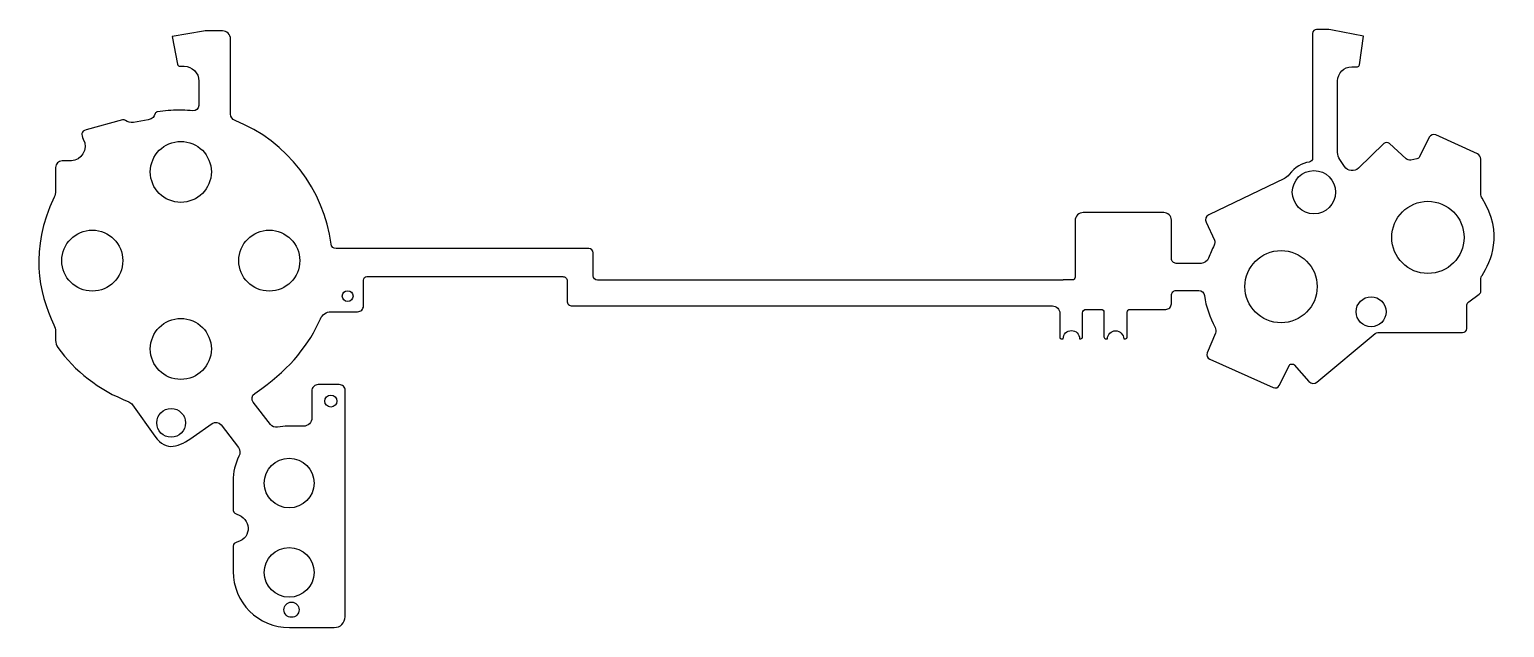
# Model space of a CAD drawing. Extents: x 40 to 172, y 133 to 186.
import ezdxf

# ---------------------------------------------------------------- set-up
doc = ezdxf.new("R2010")
doc.units = 0
doc.layers.add('PCB', color=7, linetype='CONTINUOUS')

msp = doc.modelspace()

# ---------------------------------------------------------------- linework, layer by layer
at = {"layer": 'PCB', "color": 7}
for points in [[(56.00271, 186.330786), (56.00271, 186.331315), (53.214251, 185.858476), (53.679338, 183.37594)], [(57.687363, 186.354043), (56.281764, 186.354043)], [(155.1435, 186.122532), (155.1435, 186.122003), (155.1435, 174.969713)], [(156.280848, 186.478077), (155.499034, 186.478066)], [(159.329758, 183.306694), (159.680122, 185.869845), (156.923185, 186.415032)], [(58.423235, 178.901778), (58.423235, 185.61817)], [(53.9155, 183.18112), (54.260699, 183.183236)], [(158.634708, 183.142364), (159.141139, 183.142364)], [(55.584132, 181.860836), (55.571723, 179.667173)], [(157.372254, 175.484949), (157.372254, 181.879391)], [(48.77627, 178.388193), (45.50257, 177.48799)], [(51.051584, 178.391294), (49.736419, 178.163403)], [(165.566585, 176.837311), (164.696355, 175.096332)], [(169.878468, 175.344894), (166.157246, 177.045567)], [(161.502233, 176.266295), (159.242941, 174.076765)], [(163.493845, 174.915981), (162.023132, 176.272487)], [(42.778703, 174.129023), (42.778703, 172.00667)], [(44.187922, 174.72537), (43.37505, 174.72537)], [(157.988236, 174.210607), (157.566041, 174.843644)], [(164.453991, 174.909263), (163.922758, 174.797641)], [(170.17664, 171.757518), (170.17664, 174.881358)], [(152.611871, 173.130033), (145.854146, 169.900256)], [(141.833201, 170.09922), (134.639326, 170.09922)], [(133.911722, 169.371616), (133.911722, 164.310425)], [(142.511196, 165.9899), (142.511196, 169.421226)], [(145.614367, 169.234663), (146.354888, 167.637344)], [(90.448822, 166.867372), (67.849016, 166.867372)], [(145.190108, 165.551684), (142.949412, 165.551684)], [(70.298473, 161.749418), (70.298473, 164.053153)], [(70.612666, 164.367345), (88.118211, 164.367345)], [(88.504082, 163.981474), (88.504082, 162.188068)], [(132.789825, 164.058756), (91.211526, 164.058756)], [(133.664191, 164.063413), (132.837368, 164.063413)], [(170.176691, 163.064508), (170.176691, 164.112507)], [(142.511196, 161.93021), (142.511196, 162.690887)], [(142.941144, 163.120835), (144.96686, 163.120835)], [(169.105954, 162.112111), (170.03458, 162.786489)], [(67.372555, 161.220251), (69.769306, 161.220251)], [(88.948418, 161.743732), (90.837273, 161.743732), (131.886445, 161.743732)], [(132.547903, 161.082273), (132.547903, 158.916516)], [(134.573619, 158.956717), (134.573619, 161.124059)], [(134.883679, 161.434116), (136.238462, 161.434116)], [(136.490645, 161.181934), (136.490645, 158.969718)], [(138.568989, 158.958024), (138.568989, 161.190202)], [(138.812903, 161.434116), (142.015102, 161.434116)], [(168.911652, 159.730853), (168.911652, 161.731773)], [(42.773028, 159.454467), (42.773028, 158.659166)], [(132.659523, 158.804894), (132.849695, 158.804894), (132.849695, 158.809021)], [(134.313169, 158.809021), (134.313169, 158.808492), (134.313169, 158.807963), (134.313169, 158.807434), (134.313169, 158.806904), (134.313169, 158.806375), (134.313169, 158.805846), (134.313169, 158.805317), (134.313169, 158.804788), (134.42169, 158.804788)], [(136.660195, 158.800168), (136.802253, 158.800168)], [(138.256945, 158.800168), (138.411133, 158.800168)], [(146.446349, 159.304014), (145.719777, 157.55115)], [(155.531064, 154.918744), (160.73695, 159.271449)], [(160.978279, 159.358783), (168.539581, 159.358783)], [(145.949221, 156.97444), (151.61916, 154.43816)], [(152.164347, 154.634531), (153.061964, 156.456642)], [(153.167901, 156.527956), (153.351352, 156.540867)], [(153.501731, 156.478854), (154.814313, 154.975071)], [(60.575554, 153.915269), (61.217891, 154.36899)], [(68.140465, 154.706953), (66.255309, 154.706953)], [(61.977534, 151.122158), (60.453597, 153.119969)], [(65.684801, 154.136445), (65.684801, 151.725302)], [(68.661364, 133.937161), (68.661364, 154.186054)], [(49.661497, 152.906029), (51.664475, 150.077776)], [(55.090623, 150.042637), (56.764938, 151.224994)], [(57.587109, 151.098904), (59.118801, 149.091275)], [(64.936446, 150.976947), (63.546947, 150.976947)], [(58.652161, 146.082155), (58.660416, 143.54536)], [(58.656283, 140.242203), (58.652155, 139.459823), (58.652155, 137.996862)], [(63.679239, 132.969779), (67.693981, 132.969779)]]:
    msp.add_lwpolyline(points, dxfattribs=at)
for points in [[(53.974999, 176.464722)], [(155.260805, 173.854031)], [(165.444679, 171.103293)], [(46.060238, 168.521023)], [(61.879426, 168.521023)], [(152.317832, 166.697361)], [(68.890885, 163.105333)], [(160.370571, 162.558595)], [(53.974999, 160.622795)], [(67.386067, 153.769984)], [(53.109936, 152.567474)], [(63.657096, 148.122268)], [(63.657096, 140.127406)], [(63.867418, 135.2383)]]:
    msp.add_lwpolyline(points, close=True, dxfattribs=at)
for points in [[(56.281764, 186.354043), (56.18826, 186.354114), (56.094912, 186.346343), (56.00271, 186.330786)], [(58.423235, 185.61817), (58.423238, 186.024581), (58.093773, 186.354045), (57.687363, 186.354043)], [(155.499034, 186.478066), (155.302673, 186.478085), (155.1435, 186.31889), (155.1435, 186.122532)], [(156.923185, 186.415032), (156.711635, 186.456905), (156.496502, 186.478021), (156.280848, 186.478077)], [(53.679338, 183.37594), (53.700637, 183.262461), (53.800041, 183.180453), (53.9155, 183.18112)], [(159.141139, 183.142364), (159.236339, 183.142364), (159.316868, 183.212412), (159.329758, 183.306694)], [(54.260699, 183.183236), (54.993283, 183.188264), (55.588598, 182.593422), (55.584132, 181.860836)], [(157.372254, 181.879391), (157.372254, 182.576841), (157.937259, 183.142361), (158.634708, 183.142364)], [(55.571723, 179.667173), (55.570135, 179.382873), (55.339725, 179.182006), (55.056507, 179.206737)], [(49.024317, 178.327733), (48.959677, 178.375831), (48.854166, 178.409693), (48.77627, 178.388193)], [(49.736419, 178.163403), (49.481462, 178.119201), (49.207647, 178.191213), (49.024317, 178.327733)], [(51.690304, 178.955084), (51.57272, 178.680864), (51.509233, 178.470605), (51.051584, 178.391294)], [(51.902695, 179.114765), (51.820045, 179.10307), (51.723197, 179.031794), (51.690304, 178.955084)], [(53.773382, 179.256875), (53.161514, 179.250869), (52.537079, 179.204504), (51.902695, 179.114765)], [(54.075173, 179.256346), (53.991713, 179.257405), (53.856852, 179.257405), (53.773382, 179.256875)], [(55.056507, 179.206737), (54.733335, 179.234923), (54.406294, 179.252044), (54.075173, 179.256346)], [(58.81856, 178.33127), (58.601673, 178.41677), (58.423235, 178.668627), (58.423235, 178.901778)], [(67.407699, 167.262697), (66.79558, 172.095507), (63.505714, 176.482851), (58.81856, 178.33127)], [(45.251938, 176.673052), (45.735417, 175.751533), (45.048259, 174.72537), (44.187922, 174.72537)], [(45.50257, 177.48799), (45.07358, 177.370042), (45.046884, 177.063884), (45.251938, 176.673052)], [(166.157246, 177.045567), (165.936417, 177.146477), (165.675165, 177.054695), (165.566585, 176.837311)], [(51.247518, 173.737241), (51.247513, 175.243472), (52.468766, 176.464722), (53.974999, 176.464722)], [(53.974999, 176.464722), (55.481233, 176.464722), (56.702486, 175.243472), (56.70248, 173.737241)], [(157.566041, 174.843644), (157.439371, 175.033665), (157.372254, 175.256579), (157.372254, 175.484949)], [(162.023132, 176.272487), (161.875452, 176.408937), (161.646725, 176.406096), (161.502233, 176.266295)], [(43.37505, 174.72537), (43.045697, 174.72537), (42.778703, 174.458376), (42.778703, 174.129023)], [(154.823624, 174.616764), (154.205843, 174.517463), (153.574716, 174.187006), (153.050087, 173.500037)], [(155.1435, 174.969713), (155.1435, 174.792124), (154.998852, 174.644945), (154.823624, 174.616764)], [(159.242941, 174.076765), (158.8745, 173.719665), (158.272848, 173.783678), (157.988236, 174.210607)], [(163.922758, 174.797641), (163.768959, 174.765243), (163.609375, 174.809441), (163.493845, 174.915981)], [(164.696355, 175.096332), (164.648254, 175.000232), (164.559142, 174.931404), (164.453991, 174.909263)], [(170.17664, 174.881358), (170.17664, 175.081007), (170.060057, 175.261924), (169.878468, 175.344894)], [(53.974999, 171.00976), (52.468769, 171.00976), (51.247518, 172.231011), (51.247518, 173.737241)], [(56.70248, 173.737241), (56.70248, 172.231011), (55.48123, 171.00976), (53.974999, 171.00976)], [(153.050087, 173.500037), (152.950689, 173.369896), (152.75963, 173.200642), (152.611871, 173.130033)], [(153.325005, 171.918231), (153.325005, 172.987441), (154.191595, 173.854031), (155.260805, 173.854031)], [(155.260805, 173.854031), (156.330016, 173.854031), (157.196605, 172.987441), (157.196605, 171.918231)], [(42.655714, 171.473887), (40.448648, 166.855857), (41.228219, 162.93577), (42.63505, 160.040995)], [(42.778703, 172.00667), (42.778703, 171.851683), (42.722548, 171.613716), (42.655714, 171.473887)], [(155.260805, 169.982431), (154.191595, 169.982431), (153.325005, 170.84902), (153.325005, 171.918231)], [(157.196605, 171.918231), (157.196605, 170.84902), (156.330016, 169.982431), (155.260805, 169.982431)], [(170.281026, 171.398367), (170.224427, 171.489667), (170.17664, 171.649996), (170.17664, 171.757518)], [(170.283143, 164.47941), (171.044714, 165.702618), (172.290867, 168.157666), (170.281026, 171.398367)], [(134.639326, 170.09922), (134.446353, 170.09922), (134.261285, 170.022562), (134.124832, 169.88611)], [(142.312616, 169.90064), (142.185467, 170.027789), (142.013017, 170.09922), (141.833201, 170.09922)], [(162.21542, 167.873516), (162.21542, 169.657207), (163.66099, 171.103293), (165.444679, 171.103293)], [(165.444679, 171.103293), (167.22837, 171.103293), (168.674458, 169.657207), (168.674458, 167.873516)], [(134.124832, 169.88611), (133.98838, 169.749658), (133.911722, 169.564589), (133.911722, 169.371616)], [(142.511196, 169.421226), (142.511196, 169.601041), (142.439765, 169.773492), (142.312616, 169.90064)], [(145.854146, 169.900256), (145.605406, 169.781384), (145.498376, 169.484763), (145.614367, 169.234663)], [(43.332754, 165.793539), (43.332757, 167.29977), (44.554007, 168.521023), (46.060238, 168.521023)], [(46.060238, 168.521023), (47.566468, 168.521023), (48.7872, 167.29977), (48.787203, 165.793539)], [(59.151945, 165.793539), (59.151945, 167.29977), (60.373196, 168.521023), (61.879426, 168.521023)], [(61.879426, 168.521023), (63.385657, 168.521023), (64.606907, 167.29977), (64.606907, 165.793539)], [(146.354888, 167.637344), (146.41479, 167.508254), (146.407469, 167.302709), (146.341976, 167.176389)], [(165.444679, 164.644256), (163.66099, 164.644256), (162.21542, 166.089828), (162.21542, 167.873516)], [(168.674458, 167.873516), (168.674458, 166.089828), (167.22837, 164.644256), (165.444679, 164.644256)], [(67.849016, 166.867372), (67.629449, 166.867372), (67.435287, 167.044876), (67.407699, 167.262697)], [(90.834921, 166.481506), (90.834685, 166.694615), (90.661933, 166.867372), (90.448822, 166.867372)], [(90.837778, 164.432933), (90.838037, 165.117129), (90.835661, 165.798352), (90.834921, 166.481506)], [(146.341976, 167.176389), (146.135514, 166.778353), (145.967353, 166.392712), (145.832963, 166.018321)], [(149.088055, 163.467585), (149.088055, 165.251273), (150.534143, 166.697361), (152.317832, 166.697361)], [(152.317832, 166.697361), (154.101523, 166.697361), (155.547608, 165.251273), (155.547608, 163.467585)], [(46.060238, 163.066574), (44.554007, 163.066574), (43.332757, 164.287309), (43.332754, 165.793539)], [(48.787203, 165.793539), (48.7872, 164.287309), (47.566468, 163.066574), (46.060238, 163.066574)], [(61.879426, 163.066574), (60.373196, 163.066574), (59.151945, 164.287309), (59.151945, 165.793539)], [(64.606907, 165.793539), (64.606907, 164.287309), (63.385657, 163.066574), (61.879426, 163.066574)], [(142.639547, 165.680034), (142.557365, 165.762216), (142.511196, 165.873678), (142.511196, 165.9899)], [(142.949412, 165.551684), (142.83319, 165.551684), (142.721728, 165.597853), (142.639547, 165.680034)], [(145.832963, 166.018321), (145.741362, 165.763073), (145.461337, 165.551684), (145.190108, 165.551684)], [(70.298473, 164.053153), (70.298473, 164.136482), (70.331576, 164.216398), (70.390498, 164.27532)], [(70.390498, 164.27532), (70.449421, 164.334243), (70.529337, 164.367345), (70.612666, 164.367345)], [(88.118211, 164.367345), (88.22055, 164.367345), (88.318698, 164.326691), (88.391063, 164.254326)], [(88.391063, 164.254326), (88.463428, 164.181962), (88.504082, 164.083814), (88.504082, 163.981474)], [(91.211526, 164.058756), (91.004873, 164.058756), (90.837699, 164.22628), (90.837778, 164.432933)], [(132.837368, 164.063413), (132.821096, 164.063413), (132.805361, 164.061296), (132.789825, 164.058756)], [(133.911722, 164.310425), (133.910928, 164.174009), (133.800766, 164.063413), (133.664191, 164.063413)], [(170.176691, 164.112507), (170.176691, 164.222285), (170.225144, 164.386207), (170.283143, 164.47941)], [(68.410293, 162.624741), (68.410351, 162.890142), (68.625484, 163.105275), (68.890885, 163.105333)], [(68.890885, 162.144149), (68.625484, 162.144208), (68.410351, 162.35934), (68.410293, 162.624741)], [(68.890885, 163.105333), (69.156285, 163.105275), (69.371418, 162.890142), (69.371476, 162.624741)], [(69.371476, 162.624741), (69.371418, 162.35934), (69.156285, 162.144208), (68.890885, 162.144149)], [(88.504082, 162.188068), (88.504082, 162.070222), (88.550895, 161.957204), (88.634225, 161.873875)], [(142.511196, 162.690887), (142.511196, 162.804916), (142.556494, 162.914275), (142.637125, 162.994906)], [(142.637125, 162.994906), (142.717756, 163.075537), (142.827115, 163.120835), (142.941144, 163.120835)], [(144.96686, 163.120835), (145.213441, 163.120835), (145.427039, 162.920995), (145.461919, 162.676936)], [(145.461919, 162.676936), (145.606469, 161.665574), (145.970335, 160.72647), (146.425685, 159.81716)], [(152.317832, 160.237808), (150.534143, 160.237808), (149.088055, 161.683894), (149.088055, 163.467585)], [(155.547608, 163.467585), (155.547608, 161.683894), (154.101523, 160.237808), (152.317832, 160.237808)], [(159.031118, 161.219142), (159.031118, 161.958901), (159.630812, 162.558595), (160.370571, 162.558595)], [(160.370571, 162.558595), (161.11033, 162.558595), (161.710024, 161.958901), (161.710024, 161.219142)], [(170.03458, 162.786489), (170.123779, 162.851188), (170.176691, 162.954327), (170.176691, 163.064508)], [(66.452786, 160.59903), (66.599704, 160.938435), (67.002675, 161.220251), (67.372555, 161.220251)], [(69.769306, 161.220251), (69.90965, 161.220251), (70.044246, 161.276002), (70.143484, 161.37524)], [(70.143484, 161.37524), (70.242722, 161.474478), (70.298473, 161.609074), (70.298473, 161.749418)], [(88.634225, 161.873875), (88.717554, 161.790545), (88.830572, 161.743732), (88.948418, 161.743732)], [(131.886445, 161.743732), (132.061875, 161.743732), (132.230119, 161.674043), (132.354167, 161.549995)], [(132.354167, 161.549995), (132.478214, 161.425948), (132.547903, 161.257703), (132.547903, 161.082273)], [(134.573619, 161.124059), (134.57362, 161.206292), (134.606287, 161.285156), (134.664434, 161.343303)], [(134.664434, 161.343303), (134.722582, 161.40145), (134.801447, 161.434117), (134.883679, 161.434116)], [(136.238462, 161.434116), (136.305345, 161.434117), (136.369489, 161.407548), (136.416783, 161.360254)], [(136.416783, 161.360254), (136.464076, 161.312961), (136.490645, 161.248817), (136.490645, 161.181934)], [(138.568989, 161.190202), (138.568989, 161.254892), (138.594687, 161.316933), (138.64043, 161.362676)], [(138.64043, 161.362676), (138.686172, 161.408419), (138.748213, 161.434117), (138.812903, 161.434116)], [(142.015102, 161.434116), (142.146675, 161.434116), (142.272858, 161.486383), (142.365894, 161.579419)], [(142.365894, 161.579419), (142.458929, 161.672454), (142.511196, 161.798638), (142.511196, 161.93021)], [(160.370571, 159.879689), (159.630812, 159.879689), (159.031118, 160.479383), (159.031118, 161.219142)], [(161.710024, 161.219142), (161.710024, 160.479383), (161.11033, 159.879689), (160.370571, 159.879689)], [(168.911652, 161.731773), (168.911652, 161.882392), (168.984089, 162.023661), (169.105954, 162.112111)], [(42.63505, 160.040995), (42.709761, 159.887264), (42.773028, 159.625396), (42.773028, 159.454467)], [(51.247518, 157.895314), (51.247518, 159.401545), (52.468769, 160.622795), (53.974999, 160.622795)], [(53.974999, 160.622795), (55.48123, 160.622795), (56.70248, 159.401545), (56.70248, 157.895314)], [(61.217891, 154.36899), (63.779934, 156.188022), (65.474106, 158.338105), (66.452786, 160.59903)], [(132.849695, 158.809021), (132.849695, 159.213154), (133.177302, 159.540761), (133.581432, 159.540761)], [(133.581432, 159.540761), (133.985562, 159.540761), (134.313172, 159.213154), (134.313169, 158.809021)], [(146.425685, 159.81716), (146.495586, 159.67755), (146.506156, 159.448283), (146.446349, 159.304014)], [(168.539581, 159.358783), (168.745072, 159.358783), (168.911652, 159.525362), (168.911652, 159.730853)], [(42.773028, 158.659166), (42.773028, 158.465425), (42.862732, 158.179368), (42.977149, 158.023029)], [(132.547903, 158.916516), (132.547903, 158.854916), (132.597918, 158.804894), (132.659523, 158.804894)], [(134.42169, 158.804788), (134.50569, 158.804788), (134.573619, 158.872807), (134.573619, 158.956717)], [(136.490645, 158.969718), (136.490644, 158.924751), (136.508508, 158.881625), (136.540305, 158.849828)], [(136.540305, 158.849828), (136.572101, 158.818031), (136.615227, 158.800168), (136.660195, 158.800168)], [(136.802253, 158.800168), (136.808735, 159.197162), (137.132294, 159.51566), (137.529341, 159.515887)], [(137.529341, 159.515887), (137.926589, 159.51594), (138.250457, 159.197363), (138.256945, 158.800168)], [(138.411133, 158.800168), (138.498315, 158.800168), (138.568989, 158.870843), (138.568989, 158.958024)], [(160.73695, 159.271449), (160.804548, 159.327951), (160.890138, 159.358783), (160.978279, 159.358783)], [(42.977149, 158.023029), (44.513862, 155.923459), (46.566809, 154.248335), (49.334385, 153.160794)], [(53.974999, 155.167833), (52.468769, 155.167833), (51.247518, 156.389084), (51.247518, 157.895314)], [(56.70248, 157.895314), (56.70248, 156.389084), (55.48123, 155.167833), (53.974999, 155.167833)], [(145.719777, 157.55115), (145.627477, 157.328439), (145.728693, 157.07287), (145.949221, 156.97444)], [(153.061964, 156.456642), (153.082073, 156.497343), (153.122631, 156.524757), (153.167901, 156.527956)], [(153.351352, 156.540867), (153.408452, 156.544862), (153.464081, 156.521949), (153.501731, 156.478854)], [(65.851899, 154.539855), (65.744908, 154.432864), (65.684801, 154.287753), (65.684801, 154.136445)], [(66.255309, 154.706953), (66.104001, 154.706953), (65.95889, 154.646846), (65.851899, 154.539855)], [(68.508796, 154.554385), (68.411109, 154.652073), (68.278616, 154.706953), (68.140465, 154.706953)], [(68.661364, 154.186054), (68.661364, 154.324205), (68.606484, 154.456698), (68.508796, 154.554385)], [(151.61916, 154.43816), (151.824188, 154.346461), (152.065086, 154.432868), (152.164347, 154.634531)], [(154.814313, 154.975071), (154.998164, 154.764471), (155.316585, 154.739425), (155.531064, 154.918744)], [(49.334385, 153.160794), (49.445806, 153.116995), (49.592314, 153.003729), (49.661497, 152.906029)], [(60.453597, 153.119969), (60.261626, 153.371754), (60.316959, 153.732577), (60.575554, 153.915269)], [(66.848116, 153.232033), (66.848076, 153.529152), (67.088948, 153.770024), (67.386067, 153.769984)], [(67.386067, 152.694082), (67.088948, 152.694043), (66.848076, 152.934914), (66.848116, 153.232033)], [(67.386067, 153.769984), (67.683186, 153.770024), (67.924057, 153.529152), (67.924018, 153.232033)], [(67.924018, 153.232033), (67.924057, 152.934914), (67.683186, 152.694043), (67.386067, 152.694082)], [(51.823709, 151.281247), (51.823707, 151.991619), (52.399567, 152.567474), (53.109936, 152.567474)], [(53.109936, 152.567474), (53.820305, 152.567474), (54.396166, 151.991619), (54.396163, 151.281247)], [(65.684801, 151.725302), (65.684802, 151.526826), (65.605957, 151.336479), (65.465613, 151.196135)], [(53.109936, 149.99502), (52.39957, 149.99502), (51.823712, 150.570878), (51.823709, 151.281247)], [(54.396163, 151.281247), (54.39616, 150.570878), (53.820303, 149.99502), (53.109936, 149.99502)], [(56.764938, 151.224994), (57.028309, 151.410901), (57.391553, 151.355193), (57.587109, 151.098904)], [(62.624006, 150.890132), (62.401994, 150.84783), (62.114651, 150.942437), (61.977534, 151.122158)], [(63.546947, 150.976947), (63.231484, 150.976947), (62.922988, 150.947131), (62.624006, 150.890132)], [(65.465613, 151.196135), (65.325269, 151.055791), (65.134922, 150.976947), (64.936446, 150.976947)], [(51.664475, 150.077776), (52.688606, 148.631601), (53.848745, 149.165697), (55.090623, 150.042637)], [(59.118801, 149.091275), (59.280525, 148.879325), (59.293331, 148.526032), (59.173059, 148.288222)], [(59.173059, 148.288222), (58.837837, 147.625372), (58.649581, 146.875866), (58.652161, 146.082155)], [(61.433976, 145.899148), (61.433979, 147.126868), (62.429371, 148.122268), (63.657096, 148.122268)], [(63.657096, 148.122268), (64.88482, 148.122268), (65.879696, 147.126868), (65.879699, 145.899148)], [(63.657096, 143.676027), (62.429368, 143.676027), (61.433974, 144.671418), (61.433976, 145.899148)], [(65.879699, 145.899148), (65.879701, 144.671418), (64.884823, 143.676027), (63.657096, 143.676027)], [(58.660416, 143.54536), (58.660945, 143.393819), (58.660945, 143.196578), (58.970475, 143.111279)], [(58.970475, 143.111279), (60.175729, 142.779057), (60.468578, 141.035895), (58.970475, 140.597737)], [(58.970475, 140.597737), (58.799391, 140.547736), (58.661283, 140.481291), (58.656283, 140.242203)], [(61.433976, 137.904287), (61.433974, 139.132017), (62.429368, 140.127406), (63.657096, 140.127406)], [(63.657096, 140.127406), (64.884823, 140.127406), (65.879701, 139.132017), (65.879699, 137.904287)], [(58.652155, 137.996862), (58.652158, 135.220481), (60.90286, 132.969779), (63.679239, 132.969779)], [(63.657096, 135.681684), (62.429371, 135.681684), (61.433979, 136.676567), (61.433976, 137.904287)], [(65.879699, 137.904287), (65.879696, 136.676567), (64.88482, 135.681684), (63.657096, 135.681684)], [(63.867418, 133.882311), (63.492861, 133.882311), (63.189421, 134.185745), (63.189423, 134.560305)], [(63.189423, 134.560305), (63.189429, 134.934865), (63.492863, 135.2383), (63.867418, 135.2383)], [(63.867418, 135.2383), (64.241973, 135.2383), (64.54541, 134.934855), (64.545413, 134.560305)], [(64.545413, 134.560305), (64.545416, 134.185745), (64.241978, 133.882311), (63.867418, 133.882311)], [(67.693981, 132.969779), (68.228257, 132.969779), (68.661369, 133.402891), (68.661364, 133.937161)]]:
    msp.add_open_spline(points, degree=3, dxfattribs=at)

doc.saveas('drawing.dxf')
